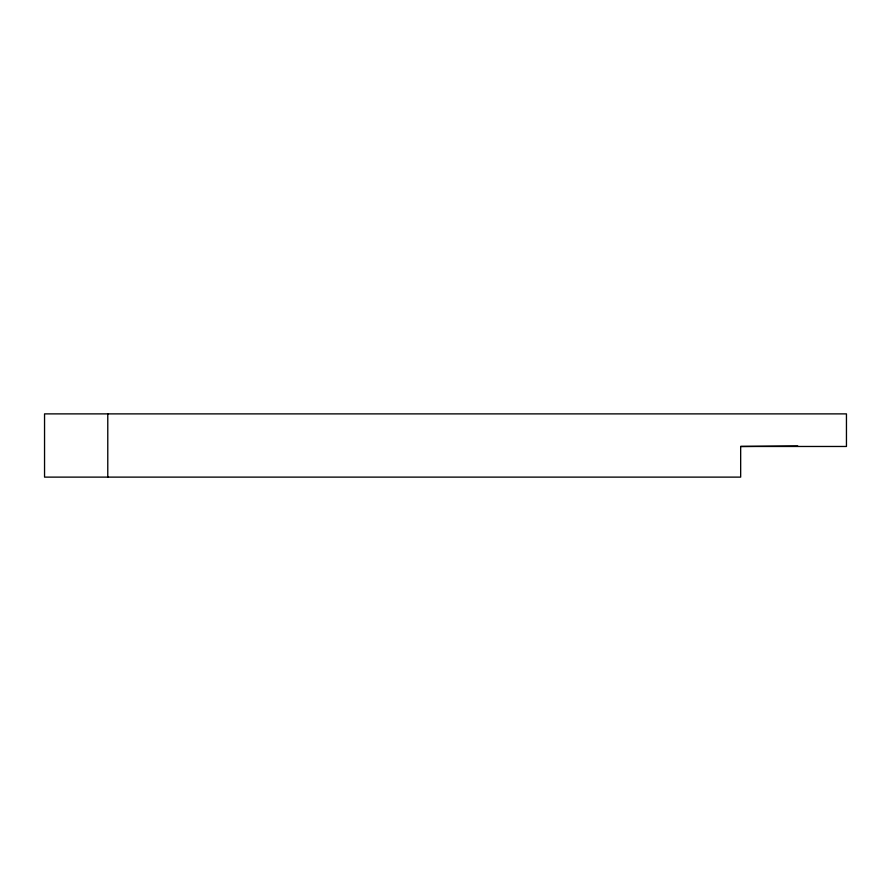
<?xml version="1.0" encoding="UTF-8"?>
<svg xmlns="http://www.w3.org/2000/svg" width="891" height="891" viewBox="0 0 891 891"><rect width="100%" height="100%" fill="white"/><g stroke="black" fill="none" stroke-linecap="round" stroke-linejoin="round"><path stroke-width="1.34" d="M740.666 446.469L846.45 446.469L846.45 413.881L44.55 413.881L44.55 477.119L740.666 477.119L740.666 446.469L797.735 445.945M107.778 413.881L107.778 477.119"/></g></svg>
